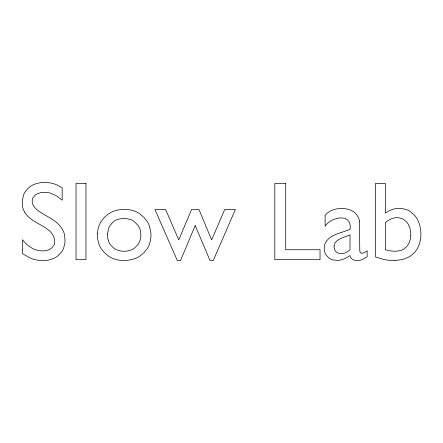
<?xml version="1.0" encoding="UTF-8"?>
<svg xmlns="http://www.w3.org/2000/svg" width="443" height="443" viewBox="0 0 443 443"><rect width="100%" height="100%" fill="white"/><g stroke="black" fill="none" stroke-linecap="round" stroke-linejoin="round"><path stroke-width="0.66" d="M394.27 260.55L402.67 259.543L408.623 257.161A23.219 23.219 0 0 0 412.693 254.243L415.312 251.502A22.903 22.903 0 0 0 417.433 248.407C422.124 239.574 422.007 228.295 417.444 219.435A24.033 24.033 0 0 0 414.022 214.705L409.758 211.189A18.54 18.54 0 0 0 405.854 209.389L401.513 208.487A23.756 23.756 0 0 0 398.274 208.393A21.829 21.829 0 0 0 392.088 209.545L388.705 211.012L385.427 213.066L385.427 183.43L375.492 183.43L375.492 256.896L383.372 259.382A54.932 54.932 0 0 0 394.27 260.584M24.681 212.136C31.802 225.177 56.161 226.185 54.567 243.484A8.522 8.522 0 0 1 53.564 245.749L51.897 247.726A11.734 11.734 0 0 1 48.171 250.046L44.2 250.899L40.08 250.771A22.133 22.133 0 0 1 35.949 249.852C30.489 248.08 25.982 244.193 22.477 239.741L22.477 253.606L29.72 257.837A32.727 32.727 0 0 0 37.533 260.119C42.999 260.949 48.824 260.711 53.896 258.313A20.162 20.162 0 0 0 58.238 255.517L61.704 251.74A18.263 18.263 0 0 0 63.626 248.23L65.06 242.16L64.667 235.25A20.516 20.516 0 0 0 63.194 230.897C59.312 222.491 50.424 218.2 42.871 213.775C38.995 211.377 34.687 208.775 32.826 204.395A8.998 8.998 0 0 1 32.189 201.078L32.405 199.239A6.95 6.95 0 0 1 33.053 197.567L35.628 194.748A11.668 11.668 0 0 1 36.985 193.907L40.673 192.622L45.601 192.306A22 22 0 0 1 50.231 193.048L56.881 196.022L62.158 200.203L62.158 187.81L57.02 184.986A30.224 30.224 0 0 0 49.311 182.782C43.713 182.018 37.755 182.477 32.671 185.108A20.555 20.555 0 0 0 29.194 187.389A20.832 20.832 0 0 0 27.643 188.784L25.666 191.094A17.726 17.726 0 0 0 23.712 194.538L22.25 200.496L22.615 207.003A17.266 17.266 0 0 0 24.675 212.142M359.467 221.201L359.777 250.838C359.661 255.539 365.331 252.36 367.142 250.727L367.142 256.785L361.975 259.653A11.872 11.872 0 0 1 357.429 260.55C354.173 260.777 350.457 259.033 349.898 255.528L346.681 257.676L342.517 259.504A20.107 20.107 0 0 1 337.306 260.423L332.167 259.781A11.385 11.385 0 0 1 329.055 258.153L326.153 255.135A11.208 11.208 0 0 1 324.857 252.516L324.243 249.553L324.309 246.524A11.745 11.745 0 0 1 325.267 243.246C327.538 238.439 332.438 235.543 337.289 233.86L350.009 229.496C352.717 212.579 331.098 216.66 325.118 226.168L325.118 215.304L326.646 213.709A17.947 17.947 0 0 1 330.173 211.15C336.874 207.745 345.402 207.413 352.152 210.879A15.843 15.843 0 0 1 354.81 212.74A13.838 13.838 0 0 1 357.728 216.383A13.135 13.135 0 0 1 359.5 221.195M107.477 234.059L107.749 238.389L108.629 241.496A14.708 14.708 0 0 0 110.556 244.913L113.364 247.781A15.378 15.378 0 0 0 116.769 249.83C121.443 251.768 126.942 251.79 131.604 249.813A15.184 15.184 0 0 0 134.351 248.23L137.779 244.841A14.946 14.946 0 0 0 139.695 241.402C141.179 237.481 141.256 233.029 139.927 229.059A15.051 15.051 0 0 0 138.127 225.504L134.091 221.406A15.948 15.948 0 0 0 130.519 219.479L125.579 218.382A21.857 21.857 0 0 0 122.894 218.327L117.268 219.479A14.813 14.813 0 0 0 113.851 221.406L110.484 224.85A15.372 15.372 0 0 0 108.601 228.339L107.477 234.059M97.443 233.699L97.681 239.026L98.867 243.921A23.141 23.141 0 0 0 100.998 248.357L104.083 252.338L109.028 256.453A24.869 24.869 0 0 0 113.513 258.729L118.469 260.096L122.489 260.523A35.739 35.739 0 0 0 126.742 260.44L132.086 259.543L135.763 258.28A25.489 25.489 0 0 0 140.237 255.816L144.191 252.46L147.32 248.529A22.582 22.582 0 0 0 149.485 244.132L150.476 240.538L150.925 236.678A31.099 31.099 0 0 0 150.836 232.597L149.507 226.273A23.717 23.717 0 0 0 147.369 221.744L144.291 217.69L139.335 213.515A24.775 24.775 0 0 0 134.816 211.206C128.099 208.703 120.452 208.736 113.729 211.189A25.251 25.251 0 0 0 108.098 214.202L104.155 217.629L101.037 221.644A23.302 23.302 0 0 0 98.883 226.124L97.892 229.779L97.443 233.699M410.794 235.427L410.218 239.669L409.177 242.681A15.616 15.616 0 0 1 407.61 245.367A15.832 15.832 0 0 1 406.098 247.15L403.783 249.055A13.074 13.074 0 0 1 401.164 250.373L395.854 251.275A36.116 36.116 0 0 1 385.427 249.752L385.427 222.563C389.724 218.609 396.097 216.245 401.762 218.549A11.989 11.989 0 0 1 404.232 219.872L406.408 221.777A15.472 15.472 0 0 1 408.612 224.867L410.063 228.505L410.744 232.691A26.707 26.707 0 0 1 410.794 235.427M334.1 245.832L334.077 246.203A9.087 9.087 0 0 0 334.1 247.338L334.448 249.082A6.412 6.412 0 0 0 335.595 251.148L335.822 251.402A6.894 6.894 0 0 0 336.58 252.117A6.54 6.54 0 0 0 338.347 253.13L341.808 253.606A11.141 11.141 0 0 0 344.682 253.075L347.412 251.79L350.009 249.747L350.009 234.845C345.208 237.116 339.139 238.068 335.456 242.277A6.601 6.601 0 0 0 334.365 244.431L334.1 245.832M195.191 225.565L180.528 260.55L177.305 260.55L154.939 209.467L165.61 209.467L178.767 239.918L191.586 209.467L198.957 209.467L211.621 239.918L224.739 209.467L235.388 209.467L213.21 260.55L210.037 260.55L195.191 225.565M85.953 183.43L76.019 183.43L76.019 259.676L85.953 259.676L85.953 183.43M285.713 183.43L274.798 183.43L274.798 259.676L320.04 259.676L320.04 249.747L285.713 249.747L285.713 183.43"/></g></svg>
